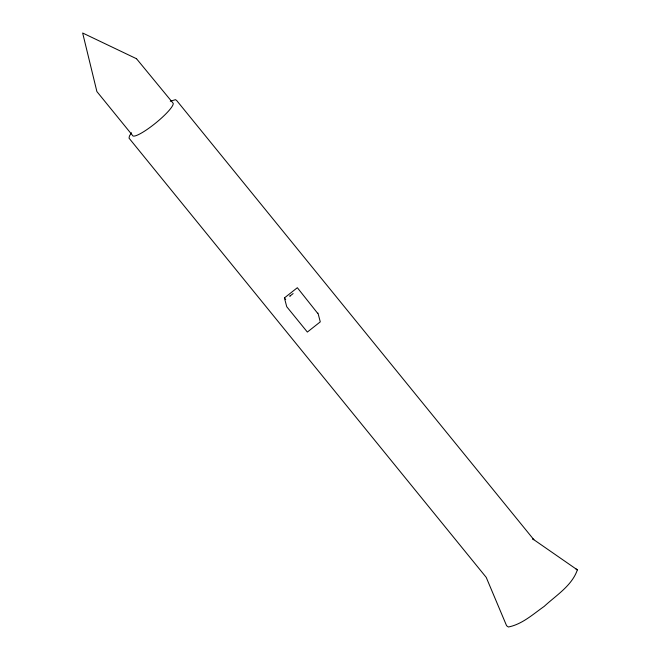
<?xml version="1.0" encoding="UTF-8"?>
<svg xmlns="http://www.w3.org/2000/svg" width="660" height="660" viewBox="0 0 660 660"><rect width="100%" height="100%" fill="white"/><g stroke="black" fill="none" stroke-linecap="round" stroke-linejoin="round"><path stroke-width="0.99" d="M575.561 568.615L577.351 569.877C571.989 585.676 556.009 595.427 544.219 606.375C533.049 614.204 522.134 624.31 508.382 627L506.591 625.73L486.222 577.376L129.03 138.146L129.451 136.018L131.464 132.743M317.691 313.343L297.346 287.719L284.427 297.924L286.729 306.702L307.362 332.062L320.281 321.865L317.98 313.087M290.458 295.564L289.748 296.233L293.123 293.568M170.28 101.236L175.494 99.676L176.69 100.526L533.89 539.748L532.686 538.898L577.351 569.877M284.427 297.924L285.714 299.508M136.521 58.732L82.648 33L96.888 91.558L132.528 135.391A25.987 4.653 -39.1 0 0 154.151 124.261A25.987 4.653 -39.1 0 0 173.192 103.29L136.521 58.732"/></g></svg>
